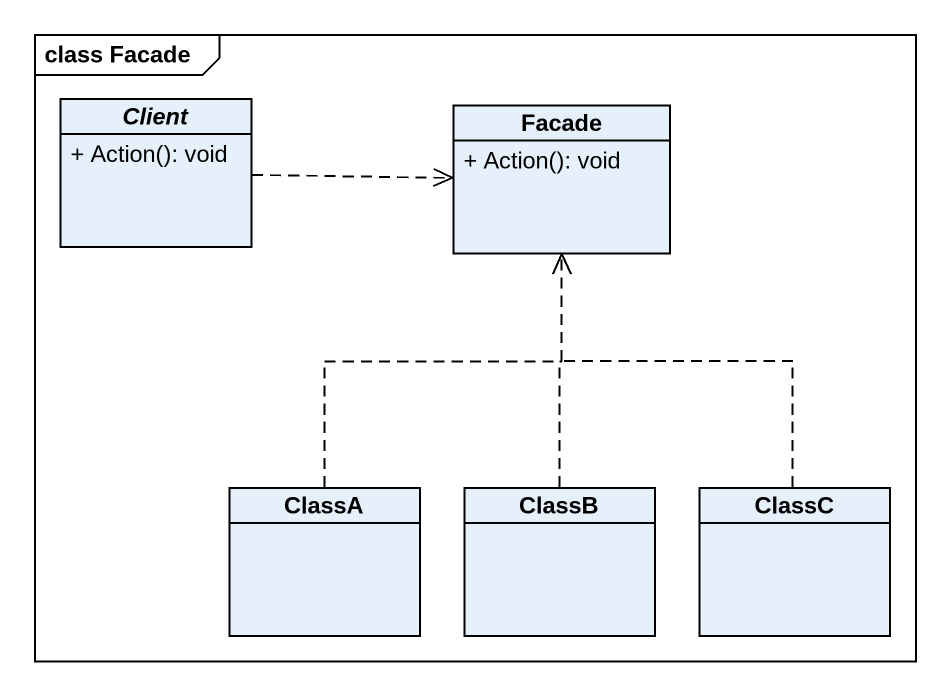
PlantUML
@startuml
mainframe class Facade
hide circle
hide empty members
skinparam classAttributeIconSize 0
abstract class Client {
  + Action(): void
}
class Facade {
  + Action(): void
}
class ClassA
class ClassB
class ClassC
Client .right.> Facade
ClassA .up.> Facade
ClassB .up.> Facade
ClassC .up.> Facade
@enduml
